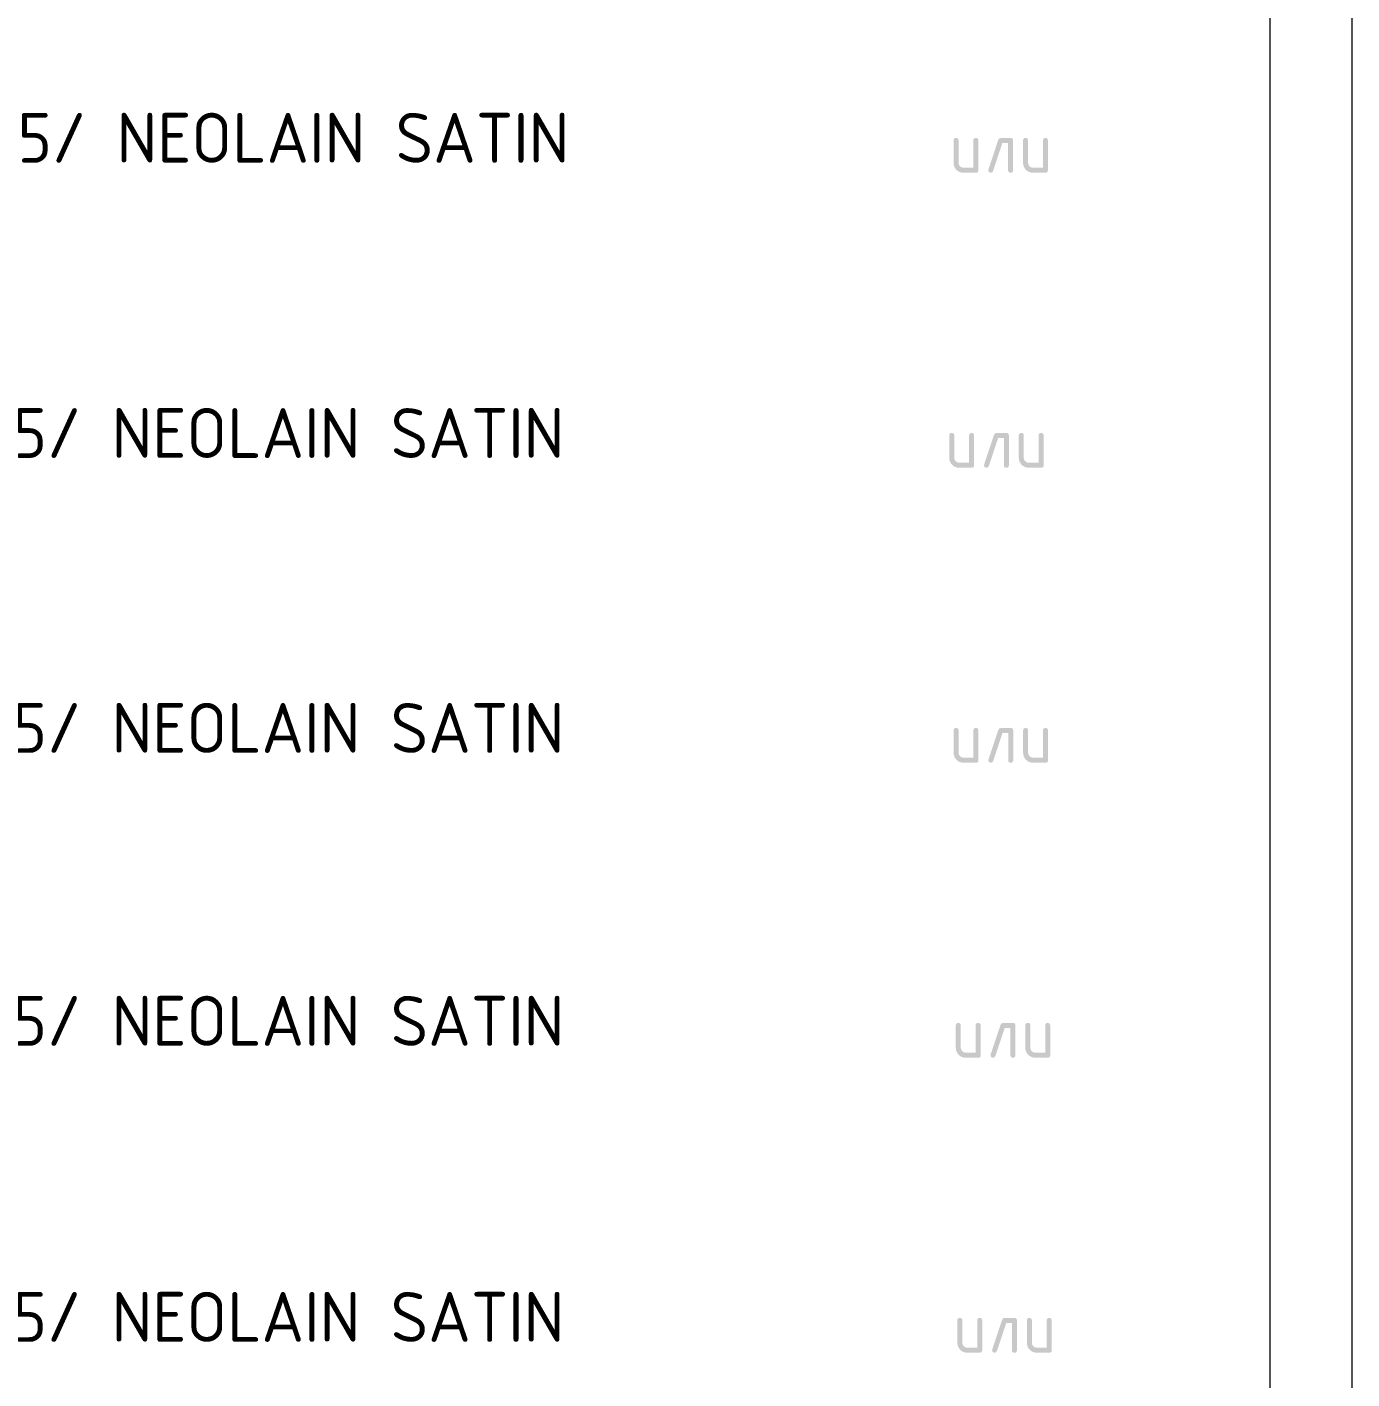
# Model space of a CAD drawing. Header units: millimetres. Extents: x 0 to 1189, y 0 to 841.
# Drawn here: x 1108.2 to 1189.1, y 514.5 to 597 of the extents above; entities that cross this region are included whole.
import ezdxf

# ---------------------------------------------------------------- set-up
doc = ezdxf.new("R2010")
doc.units = ezdxf.units.MM

msp = doc.modelspace()

# ---------------------------------------------------------------- hatches: boundary and pattern name
h = msp.add_hatch(color=7)
h.dxf.hatch_style = 2
h.paths.add_polyline_path([(1166.302035, 590.096377), (1166.302035, 588.276265), (1166.292518, 588.210076), (1166.263932, 588.163886), (1166.216226, 588.136816), (1166.149348, 588.127988), (1165.391979, 588.127988), (1165.269566, 588.138452), (1165.15723, 588.170362), (1165.055333, 588.224493), (1164.964236, 588.301621), (1164.886419, 588.394638), (1164.830773, 588.496751), (1164.797347, 588.609199), (1164.786193, 588.733222), (1164.786193, 590.096377), (1164.79571, 590.160706), (1164.824296, 590.207103), (1164.872002, 590.235206), (1164.93888, 590.244654), (1165.005439, 590.235206), (1165.052981, 590.207103), (1165.081507, 590.160706), (1165.091015, 590.096377), (1165.091015, 588.733222), (1165.113339, 588.617605), (1165.180312, 588.517697), (1165.278084, 588.450724), (1165.391979, 588.4284), (1165.997213, 588.4284), (1165.997213, 590.096377), (1166.006721, 590.160706), (1166.035247, 590.207103), (1166.082789, 590.235206), (1166.149348, 590.244654), (1166.216226, 590.235206), (1166.263932, 590.207103), (1166.292518, 590.160706)])
h = msp.add_hatch(color=7)
h.dxf.hatch_style = 2
h.paths.add_polyline_path([(1167.666056, 590.244654), (1168.27129, 590.244654), (1168.338168, 590.235206), (1168.385874, 590.207103), (1168.41446, 590.160706), (1168.423977, 590.096377), (1168.423977, 588.276265), (1168.41446, 588.210076), (1168.385874, 588.163886), (1168.338168, 588.136816), (1168.27129, 588.127988), (1168.204731, 588.136816), (1168.157189, 588.163886), (1168.128663, 588.210076), (1168.119155, 588.276265), (1168.119155, 589.939832), (1167.771889, 589.939832), (1167.200279, 588.229411), (1167.149567, 588.153275), (1167.060821, 588.127988), (1166.993944, 588.137496), (1166.946238, 588.166022), (1166.917652, 588.213564), (1166.908135, 588.280123), (1166.916954, 588.326976), (1167.51392, 590.121733), (1167.573865, 590.215027)])
h = msp.add_hatch(color=7)
h.dxf.hatch_style = 2
h.paths.add_polyline_path([(1170.545919, 590.096377), (1170.545919, 588.276265), (1170.536402, 588.210076), (1170.507816, 588.163886), (1170.46011, 588.136816), (1170.393232, 588.127988), (1169.635862, 588.127988), (1169.513449, 588.138452), (1169.401113, 588.170362), (1169.299216, 588.224493), (1169.208119, 588.301621), (1169.130303, 588.394638), (1169.074656, 588.496751), (1169.04123, 588.609199), (1169.030077, 588.733222), (1169.030077, 590.096377), (1169.039594, 590.160706), (1169.068179, 590.207103), (1169.115885, 590.235206), (1169.182763, 590.244654), (1169.249323, 590.235206), (1169.296865, 590.207103), (1169.32539, 590.160706), (1169.334899, 590.096377), (1169.334899, 588.733222), (1169.357223, 588.617605), (1169.424196, 588.517697), (1169.521967, 588.450724), (1169.635862, 588.4284), (1170.241097, 588.4284), (1170.241097, 590.096377), (1170.250605, 590.160706), (1170.279131, 590.207103), (1170.326673, 590.235206), (1170.393232, 590.244654), (1170.46011, 590.235206), (1170.507816, 590.207103), (1170.536402, 590.160706)])
h = msp.add_hatch(color=7)
h.dxf.hatch_style = 2
h.paths.add_polyline_path([(1166.043061, 572.096205), (1166.043061, 570.276092), (1166.033543, 570.209904), (1166.004958, 570.163713), (1165.957252, 570.136644), (1165.890374, 570.127816), (1165.133004, 570.127816), (1165.010591, 570.13828), (1164.898255, 570.17019), (1164.796358, 570.224321), (1164.705261, 570.301448), (1164.627445, 570.394466), (1164.571798, 570.496579), (1164.538372, 570.609026), (1164.527219, 570.73305), (1164.527219, 572.096205), (1164.536736, 572.160534), (1164.565321, 572.206931), (1164.613027, 572.235034), (1164.679905, 572.244482), (1164.746464, 572.235034), (1164.794007, 572.206931), (1164.822532, 572.160534), (1164.832041, 572.096205), (1164.832041, 570.73305), (1164.854365, 570.617433), (1164.921337, 570.517525), (1165.019109, 570.450552), (1165.133004, 570.428228), (1165.738239, 570.428228), (1165.738239, 572.096205), (1165.747747, 572.160534), (1165.776272, 572.206931), (1165.823815, 572.235034), (1165.890374, 572.244482), (1165.957252, 572.235034), (1166.004958, 572.206931), (1166.033543, 572.160534)])
h = msp.add_hatch(color=7)
h.dxf.hatch_style = 2
h.paths.add_polyline_path([(1167.407044, 572.244482), (1168.012278, 572.244482), (1168.079156, 572.235034), (1168.126862, 572.206931), (1168.155447, 572.160534), (1168.164965, 572.096205), (1168.164965, 570.276092), (1168.155447, 570.209904), (1168.126862, 570.163713), (1168.079156, 570.136644), (1168.012278, 570.127816), (1167.945719, 570.136644), (1167.898176, 570.163713), (1167.869651, 570.209904), (1167.860143, 570.276092), (1167.860143, 571.93966), (1167.512877, 571.93966), (1166.941267, 570.229239), (1166.890555, 570.153103), (1166.801809, 570.127816), (1166.734931, 570.137324), (1166.687225, 570.165849), (1166.65864, 570.213392), (1166.649123, 570.279951), (1166.657942, 570.326804), (1167.254908, 572.121561), (1167.314853, 572.214854)])
h = msp.add_hatch(color=7)
h.dxf.hatch_style = 2
h.paths.add_polyline_path([(1170.286869, 572.096205), (1170.286869, 570.276092), (1170.277352, 570.209904), (1170.248766, 570.163713), (1170.20106, 570.136644), (1170.134182, 570.127816), (1169.376812, 570.127816), (1169.254399, 570.13828), (1169.142063, 570.17019), (1169.040166, 570.224321), (1168.949069, 570.301448), (1168.871253, 570.394466), (1168.815606, 570.496579), (1168.78218, 570.609026), (1168.771027, 570.73305), (1168.771027, 572.096205), (1168.780544, 572.160534), (1168.809129, 572.206931), (1168.856835, 572.235034), (1168.923713, 572.244482), (1168.990272, 572.235034), (1169.037815, 572.206931), (1169.06634, 572.160534), (1169.075849, 572.096205), (1169.075849, 570.73305), (1169.098173, 570.617433), (1169.165145, 570.517525), (1169.262917, 570.450552), (1169.376812, 570.428228), (1169.982047, 570.428228), (1169.982047, 572.096205), (1169.991555, 572.160534), (1170.02008, 572.206931), (1170.067623, 572.235034), (1170.134182, 572.244482), (1170.20106, 572.235034), (1170.248766, 572.206931), (1170.277352, 572.160534)])
h = msp.add_hatch(color=7)
h.dxf.hatch_style = 2
h.paths.add_polyline_path([(1166.307602, 554.096033), (1166.307602, 552.27592), (1166.298084, 552.209731), (1166.269499, 552.163541), (1166.221793, 552.136471), (1166.154915, 552.127643), (1165.397545, 552.127643), (1165.275132, 552.138108), (1165.162796, 552.170018), (1165.060899, 552.224149), (1164.969802, 552.301276), (1164.891986, 552.394294), (1164.836339, 552.496406), (1164.802913, 552.608854), (1164.79176, 552.732878), (1164.79176, 554.096033), (1164.801277, 554.160362), (1164.829862, 554.206758), (1164.877568, 554.234862), (1164.944446, 554.24431), (1165.011005, 554.234862), (1165.058548, 554.206758), (1165.087073, 554.160362), (1165.096582, 554.096033), (1165.096582, 552.732878), (1165.118906, 552.61726), (1165.185878, 552.517353), (1165.28365, 552.45038), (1165.397545, 552.428056), (1166.00278, 552.428056), (1166.00278, 554.096033), (1166.012288, 554.160362), (1166.040813, 554.206758), (1166.088356, 554.234862), (1166.154915, 554.24431), (1166.221793, 554.234862), (1166.269499, 554.206758), (1166.298084, 554.160362)])
h = msp.add_hatch(color=7)
h.dxf.hatch_style = 2
h.paths.add_polyline_path([(1167.671585, 554.24431), (1168.276819, 554.24431), (1168.343697, 554.234862), (1168.391403, 554.206758), (1168.419988, 554.160362), (1168.429506, 554.096033), (1168.429506, 552.27592), (1168.419988, 552.209731), (1168.391403, 552.163541), (1168.343697, 552.136471), (1168.276819, 552.127643), (1168.21026, 552.136471), (1168.162717, 552.163541), (1168.134192, 552.209731), (1168.124684, 552.27592), (1168.124684, 553.939488), (1167.777418, 553.939488), (1167.205808, 552.229067), (1167.155096, 552.15293), (1167.06635, 552.127643), (1166.999472, 552.137152), (1166.951766, 552.165677), (1166.923181, 552.21322), (1166.913664, 552.279779), (1166.922483, 552.326632), (1167.519449, 554.121389), (1167.579394, 554.214682)])
h = msp.add_hatch(color=7)
h.dxf.hatch_style = 2
h.paths.add_polyline_path([(1170.55141, 554.096033), (1170.55141, 552.27592), (1170.541893, 552.209731), (1170.513307, 552.163541), (1170.465601, 552.136471), (1170.398723, 552.127643), (1169.641353, 552.127643), (1169.51894, 552.138108), (1169.406604, 552.170018), (1169.304707, 552.224149), (1169.21361, 552.301276), (1169.135794, 552.394294), (1169.080147, 552.496406), (1169.046721, 552.608854), (1169.035568, 552.732878), (1169.035568, 554.096033), (1169.045085, 554.160362), (1169.07367, 554.206758), (1169.121376, 554.234862), (1169.188254, 554.24431), (1169.254813, 554.234862), (1169.302356, 554.206758), (1169.330881, 554.160362), (1169.34039, 554.096033), (1169.34039, 552.732878), (1169.362714, 552.61726), (1169.429686, 552.517353), (1169.527458, 552.45038), (1169.641353, 552.428056), (1170.246588, 552.428056), (1170.246588, 554.096033), (1170.256096, 554.160362), (1170.284621, 554.206758), (1170.332164, 554.234862), (1170.398723, 554.24431), (1170.465601, 554.234862), (1170.513307, 554.206758), (1170.541893, 554.160362)])
h = msp.add_hatch(color=7)
h.dxf.hatch_style = 2
h.paths.add_polyline_path([(1166.44165, 536.096214), (1166.44165, 534.276101), (1166.432132, 534.209912), (1166.403547, 534.163722), (1166.355841, 534.136652), (1166.288963, 534.127824), (1165.531593, 534.127824), (1165.40918, 534.138288), (1165.296844, 534.170199), (1165.194947, 534.22433), (1165.10385, 534.301457), (1165.026034, 534.394474), (1164.970387, 534.496587), (1164.936961, 534.609035), (1164.925808, 534.733058), (1164.925808, 536.096214), (1164.935325, 536.160542), (1164.96391, 536.206939), (1165.011616, 536.235042), (1165.078494, 536.244491), (1165.145053, 536.235042), (1165.192596, 536.206939), (1165.221121, 536.160542), (1165.23063, 536.096214), (1165.23063, 534.733058), (1165.252954, 534.617441), (1165.319926, 534.517533), (1165.417698, 534.450561), (1165.531593, 534.428236), (1166.136828, 534.428236), (1166.136828, 536.096214), (1166.146336, 536.160542), (1166.174861, 536.206939), (1166.222404, 536.235042), (1166.288963, 536.244491), (1166.355841, 536.235042), (1166.403547, 536.206939), (1166.432132, 536.160542)])
h = msp.add_hatch(color=7)
h.dxf.hatch_style = 2
h.paths.add_polyline_path([(1167.805633, 536.244491), (1168.410867, 536.244491), (1168.477745, 536.235042), (1168.525451, 536.206939), (1168.554036, 536.160542), (1168.563554, 536.096214), (1168.563554, 534.276101), (1168.554036, 534.209912), (1168.525451, 534.163722), (1168.477745, 534.136652), (1168.410867, 534.127824), (1168.344308, 534.136652), (1168.296765, 534.163722), (1168.26824, 534.209912), (1168.258732, 534.276101), (1168.258732, 535.939669), (1167.911466, 535.939669), (1167.339856, 534.229248), (1167.289144, 534.153111), (1167.200398, 534.127824), (1167.13352, 534.137332), (1167.085814, 534.165858), (1167.057229, 534.2134), (1167.047712, 534.279959), (1167.056531, 534.326813), (1167.653497, 536.12157), (1167.713442, 536.214863)])
h = msp.add_hatch(color=7)
h.dxf.hatch_style = 2
h.paths.add_polyline_path([(1170.685458, 536.096214), (1170.685458, 534.276101), (1170.675941, 534.209912), (1170.647355, 534.163722), (1170.599649, 534.136652), (1170.532771, 534.127824), (1169.775401, 534.127824), (1169.652988, 534.138288), (1169.540652, 534.170199), (1169.438755, 534.22433), (1169.347658, 534.301457), (1169.269842, 534.394474), (1169.214195, 534.496587), (1169.180769, 534.609035), (1169.169616, 534.733058), (1169.169616, 536.096214), (1169.179133, 536.160542), (1169.207718, 536.206939), (1169.255424, 536.235042), (1169.322302, 536.244491), (1169.388861, 536.235042), (1169.436404, 536.206939), (1169.464929, 536.160542), (1169.474438, 536.096214), (1169.474438, 534.733058), (1169.496762, 534.617441), (1169.563734, 534.517533), (1169.661506, 534.450561), (1169.775401, 534.428236), (1170.380636, 534.428236), (1170.380636, 536.096214), (1170.390144, 536.160542), (1170.418669, 536.206939), (1170.466212, 536.235042), (1170.532771, 536.244491), (1170.599649, 536.235042), (1170.647355, 536.206939), (1170.675941, 536.160542)])
h = msp.add_hatch(color=7)
h.dxf.hatch_style = 2
h.paths.add_polyline_path([(1166.536269, 518.096042), (1166.536269, 516.275929), (1166.526751, 516.20974), (1166.498166, 516.16355), (1166.45046, 516.13648), (1166.383582, 516.127652), (1165.626212, 516.127652), (1165.503799, 516.138116), (1165.391463, 516.170026), (1165.289566, 516.224158), (1165.198469, 516.301285), (1165.120653, 516.394302), (1165.065006, 516.496415), (1165.03158, 516.608863), (1165.020427, 516.732886), (1165.020427, 518.096042), (1165.029944, 518.16037), (1165.058529, 518.206767), (1165.106235, 518.23487), (1165.173113, 518.244318), (1165.239672, 518.23487), (1165.287215, 518.206767), (1165.31574, 518.16037), (1165.325249, 518.096042), (1165.325249, 516.732886), (1165.347573, 516.617269), (1165.414545, 516.517361), (1165.512317, 516.450388), (1165.626212, 516.428064), (1166.231447, 516.428064), (1166.231447, 518.096042), (1166.240955, 518.16037), (1166.26948, 518.206767), (1166.317023, 518.23487), (1166.383582, 518.244318), (1166.45046, 518.23487), (1166.498166, 518.206767), (1166.526751, 518.16037)])
h = msp.add_hatch(color=7)
h.dxf.hatch_style = 2
h.paths.add_polyline_path([(1167.900252, 518.244318), (1168.505486, 518.244318), (1168.572364, 518.23487), (1168.62007, 518.206767), (1168.648655, 518.16037), (1168.658173, 518.096042), (1168.658173, 516.275929), (1168.648655, 516.20974), (1168.62007, 516.16355), (1168.572364, 516.13648), (1168.505486, 516.127652), (1168.438927, 516.13648), (1168.391384, 516.16355), (1168.362859, 516.20974), (1168.353351, 516.275929), (1168.353351, 517.939496), (1168.006085, 517.939496), (1167.434475, 516.229075), (1167.383763, 516.152939), (1167.295017, 516.127652), (1167.228139, 516.13716), (1167.180433, 516.165686), (1167.151848, 516.213228), (1167.142331, 516.279787), (1167.15115, 516.326641), (1167.748116, 518.121397), (1167.808061, 518.214691)])
h = msp.add_hatch(color=7)
h.dxf.hatch_style = 2
h.paths.add_polyline_path([(1170.780077, 518.096042), (1170.780077, 516.275929), (1170.77056, 516.20974), (1170.741974, 516.16355), (1170.694268, 516.13648), (1170.62739, 516.127652), (1169.87002, 516.127652), (1169.747607, 516.138116), (1169.635271, 516.170026), (1169.533374, 516.224158), (1169.442277, 516.301285), (1169.364461, 516.394302), (1169.308814, 516.496415), (1169.275388, 516.608863), (1169.264235, 516.732886), (1169.264235, 518.096042), (1169.273752, 518.16037), (1169.302337, 518.206767), (1169.350043, 518.23487), (1169.416921, 518.244318), (1169.48348, 518.23487), (1169.531023, 518.206767), (1169.559548, 518.16037), (1169.569057, 518.096042), (1169.569057, 516.732886), (1169.591381, 516.617269), (1169.658353, 516.517361), (1169.756125, 516.450388), (1169.87002, 516.428064), (1170.475255, 516.428064), (1170.475255, 518.096042), (1170.484763, 518.16037), (1170.513288, 518.206767), (1170.560831, 518.23487), (1170.62739, 518.244318), (1170.694268, 518.23487), (1170.741974, 518.206767), (1170.77056, 518.16037)])

# ---------------------------------------------------------------- linework, layer by layer
at = {"color": 7, "lineweight": 0}
for p, q in [((1189.107153, 840.985282), (1189.107153, -0.006567)), ((1184.111809, 4.988778), (1184.111809, 588.936038))]:
    msp.add_line(p, q, dxfattribs=at)
msp.add_lwpolyline([(1184.111809, 4.988778), (1184.111809, 835.989938)], dxfattribs=at)
msp.add_lwpolyline([(1184.111809, 4.988778), (1184.111809, 835.989938)], dxfattribs=at)

# ---------------------------------------------------------------- texts
at = {"color": 7, "char_height": 3.040288, "attachment_point": 1}
for s, insert in [('{\\fGOSTCommon|b0|i0|c0;Bravo Class Profi FW-55/ NEOLAIN SATIN }', (1064.172012, 591.776777)), ('{\\fGOSTCommon|b0|i0|c0; }', (1146.152745, 591.168283)), ('{\\fGOSTCommon|b0|i0|c0;Bravo Class Profi FW-55/ NEOLAIN SATIN }', (1063.868982, 573.763156)), ('{\\fGOSTCommon|b0|i0|c0; }', (1145.84937, 573.168107)), ('{\\fGOSTCommon|b0|i0|c0;Bravo Class Profi FW-55/ NEOLAIN SATIN }', (1063.868982, 555.768924)), ('{\\fGOSTCommon|b0|i0|c0; }', (1145.84937, 555.167931)), ('{\\fGOSTCommon|b0|i0|c0;Bravo Class Profi FW-55/ NEOLAIN SATIN }', (1063.868982, 537.894303)), ('{\\fGOSTCommon|b0|i0|c0; }', (1145.84937, 537.168116)), ('{\\fGOSTCommon|b0|i0|c0;Bravo Class Profi FW-55/ NEOLAIN SATIN }', (1063.868982, 519.829135)), ('{\\fGOSTCommon|b0|i0|c0; }', (1145.84937, 519.16794))]:
    msp.add_mtext(s, dxfattribs=dict(at, insert=insert))

doc.saveas('drawing.dxf')
